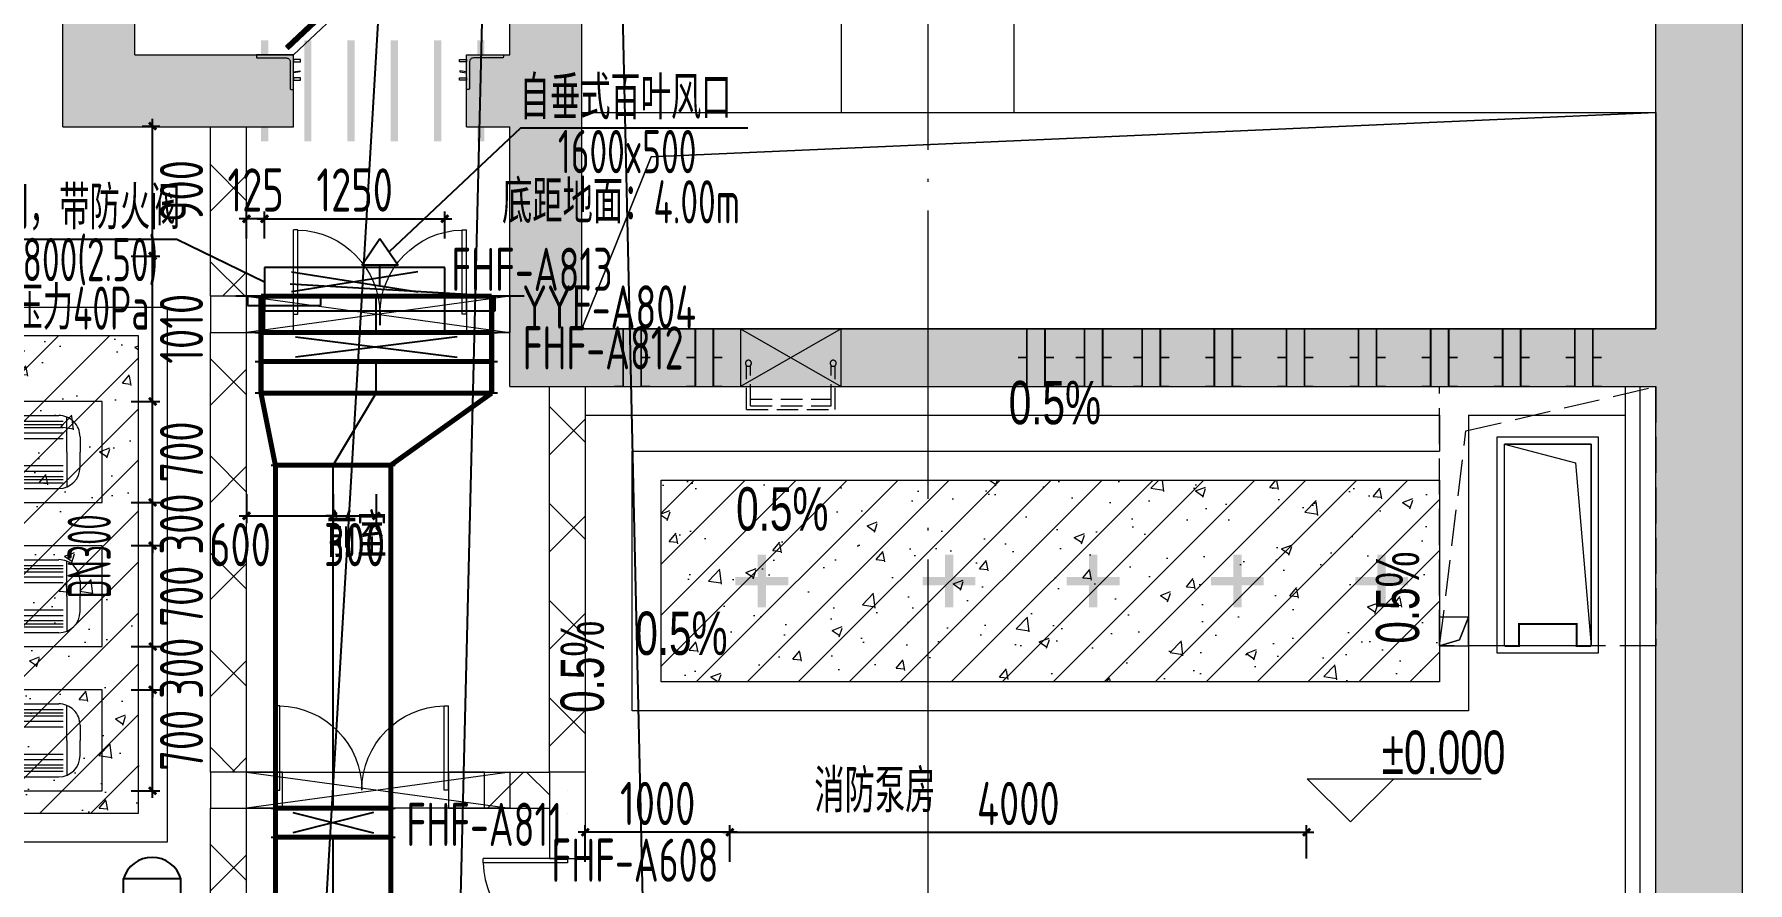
# Model space of a CAD drawing. Extents: x 4 to 13611208, y -605838 to 574722.
# Drawn here: x 13259200 to 13271084, y 211717 to 217602 of the extents above; entities that cross this region are included whole.
import ezdxf
from ezdxf.enums import TextEntityAlignment as Align

# ---------------------------------------------------------------- set-up
doc = ezdxf.new("R2010")
doc.units = 0
doc.header["$LTSCALE"] = 1000
doc.header["$MEASUREMENT"] = 0
for name, pattern in [('CENTER2', [28.575, 19.05, -3.175, 3.175, -3.175]), ('DASH', [0.35, 0.25, -0.1]), ('DOTE', [2.42, 2, -0.2, 0.02, -0.2])]:
    doc.linetypes.add(name, pattern=pattern)
doc.layers.add('0标记', color=1, linetype='Continuous', plot=False)
for name, color, linetype, lineweight in [('1-人防', 7, 'Continuous', 5), ('1-环控专业', 8, 'Continuous', 5), ('1-预埋件', 8, 'Continuous', 5), ('SXT-设备', 1, 'Continuous', 25), ('建筑底图', 8, 'Continuous', 13)]:
    doc.layers.add(name, color=color, linetype=linetype, lineweight=lineweight)
for name, color, linetype in [('DUCT-X-P标注', 7, 'Continuous'), ('DUCT-X-S中心线', 5, 'CENTER2'), ('DUCT-X-S标注', 7, 'Continuous'), ('DUCT-X-S法兰', 4, 'Continuous'), ('DUCT-X-S管', 3, 'Continuous'), ('DUCT-X-S管端线', 4, 'Continuous'), ('DUCT-X-S阀门', 7, 'Continuous'), ('DUCT-X-S风口', 7, 'Continuous'), ('SXT-标注', 7, 'Continuous')]:
    doc.layers.add(name, color=color, linetype=linetype)
doc.styles.add('67', font='gbenor.shx', dxfattribs={"width": 0.7, "bigfont": 'hztxt.shx'})
doc.styles.add('C', font='HZTXT_E', dxfattribs={"width": 0.7, "bigfont": 'HZTXT'})
doc.styles.add('du', font='gbenor.shx', dxfattribs={"width": 0.8, "bigfont": 'hztxt.shx'})
doc.dimstyles.new('67', dxfattribs={"dimscale": 100, "dimtxt": 3, "dimasz": 0.5, "dimexe": 0.5, "dimexo": 2, "dimgap": 0.5, "dimtad": 2, "dimdec": 0, "dimrnd": 5, "dimzin": 0, "dimdsep": 46, "dimtxsty": 'du', "dimblk": 'ARCHTICK', "dimcen": 0, "dimdle": 0.5, "dimclrd": 256, "dimclre": 256, "dimclrt": 256, "dimazin": 0, "dimtfac": 1, "dimtdec": 0, "dimtix": 1, "dimtmove": 2, "dimatfit": 3, "dimfxl": 100, "dimtolj": 1, "dimtzin": 0, "dimlwd": -1, "dimlwe": -1, "dimarcsym": 0})
pattern_1 = [(45, (-59395.76, -568125), (-176.7766953, 176.7766953), []), (50, (-59395.76, -568125), (717.260183, -62.752135), [75, -825]), (355, (-59395.76, -568125), (-138.751334, 752.192134), [60, -660]), (100.4514, (-59336, -568130.2), (578.50938, 689.439542), [63.74019, -701.142112]), (46.1842, (-59395.8, -567925), (1067.24105, -165.519014), [112.5, -1237.5]), (96.6356, (-59306.8, -567938.8), (934.662706, 974.11787), [95.61029, -1051.713]), (351.1842, (-59395.8, -567925), (934.661945, 974.1186), [90, -990]), (21, (-59295.76, -567975), (596.907052, -402.61889), [75, -825]), (326, (-59295.76, -567975), (243.31533, 725.150045), [60, -660]), (71.4514, (-59246, -568008.55), (840.22263, 322.530497), [63.74019, -701.142112]), (37.5, (-59395.76, -568125), (12.1598553, 332.893854), [0, -652, 0, -670, 0, -662.5]), (7.5, (-59395.76, -568125), (263.069537, 394.411712), [0, -382, 0, -637, 0, -252.5]), (327.5, (-59618.76, -568125), (533.822436, -22.554872), [0, -250, 0, -780, 0, -1035]), (317.5, (-59718.76, -568125), (583.18617, 100.104982), [0, -325, 0, -518, 0, -735])]
pattern_2 = [(45, (0, 0), (-336.759605, 336.759605), []), (135, (0, 0), (-336.759605, -336.759605), [])]

# ---------------------------------------------------------------- blocks, each defined once
blk = doc.blocks.new('埋件')
at = {"layer": '1-预埋件', "const_width": 50}
for points in [[(0, -159), (0, 159)], [(-159, 0), (159, 0)]]:
    blk.add_lwpolyline(points, dxfattribs=at)
blk = doc.blocks.new('$VALVE$00000547')
at = {"const_width": 15}
for points in [[(0, 75), (-250, 75), (-250, 150)], [(0, 75), (0, 150)], [(0, 75), (250, 75), (250, 150)], [(-250, -150), (-250, -75), (0, -75)], [(0, -150), (0, -75)], [(250, -150), (250, -75), (0, -75)]]:
    blk.add_lwpolyline(points, dxfattribs=at)
blk = doc.blocks.new('爬梯')
at = {"layer": '1-人防', "color": 0, "linetype": 'DASH', "ltscale": 0.3}
for p, q in [((7260667.1, -1182298.9), (7260667.1, -1182146.7)), ((7260681.1, -1182286.6), (7260681.1, -1182146.7)), ((7260961.1, -1182286.6), (7260961.1, -1182146.7)), ((7260975.1, -1182298.9), (7260975.1, -1182146.7)), ((7260961.1, -1182263.9), (7260681.1, -1182263.9)), ((7260975.1, -1182298.9), (7260667.1, -1182298.9)), ((7260961.1, -1182286.6), (7260681.1, -1182286.6))]:
    blk.add_line(p, q, dxfattribs=at)
at = {"layer": '1-人防', "color": 0, "linetype": 'DASH'}
for centre in [(7260674.1, -1182138.9), (7260968.1, -1182138.9)]:
    blk.add_circle(centre, 10.5, dxfattribs=at)
blk = doc.blocks.new('JG')
blk.add_hatch(color=0).paths.add_polyline_path([(-240, 0), (-240, -15, 0.414214), (-233, -22), (-48, -22, -0.414214), (-22, -48), (-22, -249, 0.414214), (-15, -256), (0, -256), (0, 0)])
at = {"color": 0}
blk.add_lwpolyline([(0, 0), (0, -256), (-15, -256, -0.414214), (-22, -249), (-22, -48, 0.414214), (-48, -22), (-233, -22, -0.414214), (-240, -15), (-240, 0)], format="xyb", close=True, dxfattribs=at)
for points in [[(-176, 0), (-176, 48), (-160, 48), (-160, 0)], [(-118, 0), (-112, 45), (-119, 45), (-125, 0)], [(-48, 0), (-48, 48), (-32, 48), (-32, 0)]]:
    blk.add_lwpolyline(points, close=True, dxfattribs=at)
blk = doc.blocks.new('$DorLib2D$00000002')
for p, q in [((-0.5, 0), (-0.5, 0.4875)), ((-0.475, 0.4875), (-0.5, 0.4875)), ((-0.475, 0), (-0.475, 0.4875)), ((0.475, 0), (0.475, 0.4875)), ((0.475, 0.4875), (0.5, 0.4875)), ((0.5, 0), (0.5, 0.4875)), ((-0.5, 0), (-0.475, 0)), ((0.5, 0), (0.475, 0))]:
    blk.add_line(p, q)
at = {"lineweight": 13}
for centre, start, end in [((-0.4875, 0), 0, 88.53072), ((0.4875, 0), 91.46928, 180)]:
    blk.add_arc(centre, 0.4875, start, end, dxfattribs=at)
blk = doc.blocks.new('_FZH')
blk.add_lwpolyline([(-0.5, -0.5), (0.5, -0.5), (0.5, 0.5), (-0.5, 0.5)], close=True)
blk = doc.blocks.new('_ArchTick')
at = {"color": 0, "linetype": 'ByBlock', "const_width": 0.4}
blk.add_lwpolyline([(-0.5, -0.5), (0.5, 0.5)], dxfattribs=at)
blk = doc.blocks.new('*D205')
at = {"layer": 'DUCT-X-P标注', "transparency": 16777216}
for p, q in [((13263975, 212067), (13268075, 212067)), ((13264025, 211861), (13264025, 212117)), ((13268025, 211886), (13268025, 212117))]:
    blk.add_line(p, q, dxfattribs=at)
at = {"layer": 'DUCT-X-P标注', "transparency": 16777216, "xscale": 50, "yscale": 50, "zscale": 50, "rotation": 180}
blk.add_blockref('_ArchTick', (13264025, 212067), dxfattribs=at)
at = {"layer": 'DUCT-X-P标注', "transparency": 16777216, "xscale": 50, "yscale": 50, "zscale": 50}
blk.add_blockref('_ArchTick', (13268025, 212067), dxfattribs=at)
at = {"layer": 'DUCT-X-P标注', "transparency": 16777216, "insert": (13266025, 212267), "char_height": 300, "attachment_point": 5, "style": 'du'}
blk.add_mtext('\\A1;4000', dxfattribs=at)
blk = doc.blocks.new('*D213')
at = {"layer": 'DUCT-X-P标注', "transparency": 16777216}
for p, q in [((13264075, 212067), (13262972, 212067)), ((13263022, 211861), (13263022, 212117)), ((13264025, 211861), (13264025, 212117))]:
    blk.add_line(p, q, dxfattribs=at)
at = {"layer": 'DUCT-X-P标注', "transparency": 16777216, "xscale": 50, "yscale": 50, "zscale": 50, "rotation": 180}
blk.add_blockref('_ArchTick', (13263022, 212067), dxfattribs=at)
at = {"layer": 'DUCT-X-P标注', "transparency": 16777216, "xscale": 50, "yscale": 50, "zscale": 50}
blk.add_blockref('_ArchTick', (13264025, 212067), dxfattribs=at)
at = {"layer": 'DUCT-X-P标注', "transparency": 16777216, "insert": (13263524, 212267), "char_height": 300, "attachment_point": 5, "style": 'du'}
blk.add_mtext('\\A1;1000', dxfattribs=at)
blk = doc.blocks.new('yyf')
for p, q in [((1942862, -228198), (1942862, -229567)), ((1942862, -228198), (1942925, -228198)), ((1942925, -228198), (1942925, -228707)), ((1942662, -228317), (1942862, -228317)), ((1942662, -229567), (1942662, -228317)), ((1942862, -229567), (1942862, -228317)), ((1943112, -228317), (1942862, -228317)), ((1943112, -229567), (1943112, -228317)), ((1942692, -228504), (1942832, -229379)), ((1942692, -229379), (1942832, -228504)), ((1942925, -228707), (1942862, -228707)), ((1942862, -229567), (1942662, -229567)), ((1943112, -229567), (1942862, -229567))]:
    blk.add_line(p, q)
blk = doc.blocks.new('*D872')
at = {"layer": 'DUCT-X-S标注', "transparency": 16777216}
for p, q in [((13260672, 214413), (13260672, 214212)), ((13261272, 214413), (13261272, 214212)), ((13260622, 214262), (13261322, 214262))]:
    blk.add_line(p, q, dxfattribs=at)
at = {"layer": 'DUCT-X-S标注', "transparency": 16777216, "xscale": 50, "yscale": 50, "zscale": 50, "rotation": 180}
blk.add_blockref('_ArchTick', (13260672, 214262), dxfattribs=at)
at = {"layer": 'DUCT-X-S标注', "transparency": 16777216, "xscale": 50, "yscale": 50, "zscale": 50}
blk.add_blockref('_ArchTick', (13261272, 214262), dxfattribs=at)
at = {"layer": 'DUCT-X-S标注', "transparency": 16777216, "insert": (13260627, 214062), "char_height": 300, "attachment_point": 5, "style": 'du'}
blk.add_mtext('\\A1;600', dxfattribs=at)
blk = doc.blocks.new('*D873')
at = {"layer": 'DUCT-X-S标注', "transparency": 16777216}
for p, q in [((13261272, 214413), (13261272, 214212)), ((13261572, 214413), (13261572, 214212)), ((13261272, 214262), (13261222, 214262)), ((13261272, 214262), (13261572, 214262)), ((13261572, 214262), (13261622, 214262))]:
    blk.add_line(p, q, dxfattribs=at)
at = {"layer": 'DUCT-X-S标注', "transparency": 16777216, "xscale": 50, "yscale": 50, "zscale": 50}
blk.add_blockref('_ArchTick', (13261272, 214262), dxfattribs=at)
at = {"layer": 'DUCT-X-S标注', "transparency": 16777216, "xscale": 50, "yscale": 50, "zscale": 50, "rotation": 180}
blk.add_blockref('_ArchTick', (13261572, 214262), dxfattribs=at)
at = {"layer": 'DUCT-X-S标注', "transparency": 16777216, "insert": (13261422, 214062), "char_height": 300, "attachment_point": 5, "style": 'du'}
blk.add_mtext('\\A1;300', dxfattribs=at)
blk = doc.blocks.new('*D874')
at = {"layer": 'DUCT-X-P标注', "transparency": 16777216}
for p, q in [((13260672, 216322), (13260622, 216322)), ((13260672, 216185), (13260672, 216372)), ((13260797, 216322), (13260672, 216322)), ((13260797, 216185), (13260797, 216372)), ((13260797, 216322), (13260847, 216322))]:
    blk.add_line(p, q, dxfattribs=at)
at = {"layer": 'DUCT-X-P标注', "transparency": 16777216, "xscale": 50, "yscale": 50, "zscale": 50}
blk.add_blockref('_ArchTick', (13260672, 216322), dxfattribs=at)
at = {"layer": 'DUCT-X-P标注', "transparency": 16777216, "xscale": 50, "yscale": 50, "zscale": 50, "rotation": 180}
blk.add_blockref('_ArchTick', (13260797, 216322), dxfattribs=at)
at = {"layer": 'DUCT-X-P标注', "transparency": 16777216, "insert": (13260735, 216522), "char_height": 300, "attachment_point": 5, "style": 'du'}
blk.add_mtext('\\A1;125', dxfattribs=at)
blk = doc.blocks.new('*D875')
at = {"layer": 'DUCT-X-P标注', "transparency": 16777216}
for p, q in [((13260747, 216322), (13262097, 216322)), ((13260797, 216185), (13260797, 216372)), ((13262047, 216185), (13262047, 216372))]:
    blk.add_line(p, q, dxfattribs=at)
at = {"layer": 'DUCT-X-P标注', "transparency": 16777216, "xscale": 50, "yscale": 50, "zscale": 50, "rotation": 180}
blk.add_blockref('_ArchTick', (13260797, 216322), dxfattribs=at)
at = {"layer": 'DUCT-X-P标注', "transparency": 16777216, "xscale": 50, "yscale": 50, "zscale": 50}
blk.add_blockref('_ArchTick', (13262047, 216322), dxfattribs=at)
at = {"layer": 'DUCT-X-P标注', "transparency": 16777216, "insert": (13261422, 216522), "char_height": 300, "attachment_point": 5, "style": 'du'}
blk.add_mtext('\\A1;1250', dxfattribs=at)
blk = doc.blocks.new('水泵(平面)')
at = {"layer": '1-环控专业', "color": 1}
for p, q in [((-119, 1907), (0, 1907)), ((-119, 1875), (-119, 1907)), ((0, 1875), (-119, 1875)), ((-67, 1798), (-88, 1870)), ((119, 1907), (0, 1907)), ((0, 1875), (119, 1875)), ((67, 1798), (88, 1870)), ((119, 1875), (119, 1907)), ((-175, 1532), (-222, 1559)), ((175, 1532), (222, 1559)), ((0, 1506), (-104, 1506)), ((-28, 1506), (-28, 1341)), ((0, 1506), (104, 1506)), ((28, 1506), (28, 1341)), ((-85, 1325), (-85, 1278)), ((0, 1302), (-85, 1302)), ((0, 1341), (-69, 1341)), ((-69, 1262), (0, 1262)), ((-28, 1262), (-28, 1162)), ((0, 1341), (69, 1341)), ((0, 1302), (85, 1302)), ((69, 1262), (0, 1262)), ((28, 1262), (28, 1162)), ((85, 1325), (85, 1278)), ((0, 1131), (-151, 1131)), ((-88, 1162), (-88, 1131)), ((0, 1162), (-88, 1162)), ((0, 1162), (88, 1162)), ((0, 1131), (151, 1131)), ((88, 1162), (88, 1131)), ((-361, 920), (-361, 433)), ((0, 1000), (-346, 1000)), ((-305, 959), (-305, 389)), ((-273, 959), (-273, 389)), ((-242, 959), (-242, 389)), ((-191, 959), (-191, 389)), ((-135, 959), (-135, 389)), ((0, 1000), (346, 1000)), ((135, 959), (135, 389)), ((191, 959), (191, 389)), ((242, 959), (242, 389)), ((273, 959), (273, 389)), ((305, 959), (305, 389)), ((361, 920), (361, 433)), ((0, 352), (-345, 352)), ((0, 352), (345, 352)), ((-151, 222), (0, 222)), ((151, 222), (0, 222))]:
    blk.add_line(p, q, dxfattribs=at)
blk.add_lwpolyline([(500, 2), (500, 2002), (-500, 2002), (-500, 2)], close=True, dxfattribs=at)
for points in [[(0, 1799, 0.035221), (-174, 1786, 0.049032), (-301, 1776, 0.091036), (-406, 1717, 0.222036), (-427, 1671, 0.222036), (-406, 1624, 0.091036), (-301, 1565, 0.049153), (-174, 1560, 0.035221), (0, 1548, 0.035221)], [(0, 1799, -0.035221), (174, 1786, -0.049032), (301, 1776, -0.091036), (406, 1717, -0.222036), (427, 1671, -0.222036), (406, 1624, -0.091036), (301, 1565, -0.049153), (174, 1560, -0.035221), (0, 1548, -0.035221)]]:
    blk.add_lwpolyline(points, format="xyb", dxfattribs=at)
for centre, radius, start, end in [((-1, 1677), 105, 89.408, 270.592), ((-1, 1677), 79.6, 89.2198, 270.7802), ((1, 1677), 105, 269.408, 90.592), ((1, 1677), 79.6, 269.2198, 90.7802), ((-104, 1611), 105, 228.2291, 270), ((104, 1611), 105, 270, 311.7709), ((-69, 1325), 15.8, 90, 180), ((-69, 1278), 15.8, 180, 270), ((69, 1325), 15.8, 0, 90), ((69, 1278), 15.8, 270, 0), ((-151, 920), 211, 90, 180), ((151, 920), 211, 0, 90), ((-151, 433), 211, 180, 270), ((151, 433), 211, 270, 0)]:
    blk.add_arc(centre, radius, start, end, dxfattribs=at)
blk = doc.blocks.new('集水器')
for points in [[(90, 200), (0, 200), (0, -200), (515, -200)], [(0, -200), (2450, -200), (2450, 200), (0, 200)]]:
    blk.add_lwpolyline(points)
for centre in [(212, 0), (612, 0), (1012, 0), (1438, 0), (1838, 0), (2238, 0)]:
    blk.add_circle(centre, 75)
for centre, start, end in [((58, 0), 106.2602, 253.7398), ((2392, 0), 286.2602, 73.7398)]:
    blk.add_arc(centre, 208, start, end)
blk = doc.blocks.new('*D1853')
at = {"layer": 'SXT-标注', "transparency": 16777216}
for p, q in [((13260021, 212305), (13260021, 213105)), ((13259871, 213055), (13260071, 213055)), ((13259871, 212355), (13260071, 212355))]:
    blk.add_line(p, q, dxfattribs=at)
at = {"layer": 'SXT-标注', "transparency": 16777216, "xscale": 50, "yscale": 50, "zscale": 50}
for p, rotation in [((13260021, 213055), 90), ((13260021, 212355), 270)]:
    blk.add_blockref('_ArchTick', p, dxfattribs=dict(at, rotation=rotation))
at = {"layer": 'SXT-标注', "transparency": 16777216, "insert": (13260221, 212705), "char_height": 300, "attachment_point": 5, "rotation": 90, "style": 'du'}
blk.add_mtext('\\A1;700', dxfattribs=at)
blk = doc.blocks.new('*D1854')
at = {"layer": 'SXT-标注', "transparency": 16777216}
for p, q in [((13259871, 213355), (13260071, 213355)), ((13260021, 213355), (13260021, 213405)), ((13260021, 213055), (13260021, 213355)), ((13259871, 213055), (13260071, 213055)), ((13260021, 213055), (13260021, 213005))]:
    blk.add_line(p, q, dxfattribs=at)
at = {"layer": 'SXT-标注', "transparency": 16777216, "xscale": 50, "yscale": 50, "zscale": 50}
for p, rotation in [((13260021, 213355), 270), ((13260021, 213055), 90)]:
    blk.add_blockref('_ArchTick', p, dxfattribs=dict(at, rotation=rotation))
at = {"layer": 'SXT-标注', "transparency": 16777216, "insert": (13260221, 213205), "char_height": 300, "attachment_point": 5, "rotation": 90, "style": 'du'}
blk.add_mtext('\\A1;300', dxfattribs=at)
blk = doc.blocks.new('*D1855')
at = {"layer": 'SXT-标注', "transparency": 16777216}
for p, q in [((13259871, 214055), (13260071, 214055)), ((13260021, 213305), (13260021, 214105)), ((13259871, 213355), (13260071, 213355))]:
    blk.add_line(p, q, dxfattribs=at)
at = {"layer": 'SXT-标注', "transparency": 16777216, "xscale": 50, "yscale": 50, "zscale": 50}
for p, rotation in [((13260021, 214055), 90), ((13260021, 213355), 270)]:
    blk.add_blockref('_ArchTick', p, dxfattribs=dict(at, rotation=rotation))
at = {"layer": 'SXT-标注', "transparency": 16777216, "insert": (13260221, 213705), "char_height": 300, "attachment_point": 5, "rotation": 90, "style": 'du'}
blk.add_mtext('\\A1;700', dxfattribs=at)
blk = doc.blocks.new('*D1856')
at = {"layer": 'SXT-标注', "transparency": 16777216}
for p, q in [((13260021, 214355), (13260021, 214405)), ((13259871, 214355), (13260071, 214355)), ((13260021, 214055), (13260021, 214355)), ((13259871, 214055), (13260071, 214055)), ((13260021, 214055), (13260021, 214005))]:
    blk.add_line(p, q, dxfattribs=at)
at = {"layer": 'SXT-标注', "transparency": 16777216, "xscale": 50, "yscale": 50, "zscale": 50}
for p, rotation in [((13260021, 214355), 270), ((13260021, 214055), 90)]:
    blk.add_blockref('_ArchTick', p, dxfattribs=dict(at, rotation=rotation))
at = {"layer": 'SXT-标注', "transparency": 16777216, "insert": (13260221, 214205), "char_height": 300, "attachment_point": 5, "rotation": 90, "style": 'du'}
blk.add_mtext('\\A1;300', dxfattribs=at)
blk = doc.blocks.new('*D1857')
at = {"layer": 'SXT-标注', "transparency": 16777216}
for p, q in [((13259871, 215055), (13260071, 215055)), ((13260021, 214305), (13260021, 215105)), ((13259871, 214355), (13260071, 214355))]:
    blk.add_line(p, q, dxfattribs=at)
at = {"layer": 'SXT-标注', "transparency": 16777216, "xscale": 50, "yscale": 50, "zscale": 50}
for p, rotation in [((13260021, 215055), 90), ((13260021, 214355), 270)]:
    blk.add_blockref('_ArchTick', p, dxfattribs=dict(at, rotation=rotation))
at = {"layer": 'SXT-标注', "transparency": 16777216, "insert": (13260221, 214705), "char_height": 300, "attachment_point": 5, "rotation": 90, "style": 'du'}
blk.add_mtext('\\A1;700', dxfattribs=at)
blk = doc.blocks.new('*D1858')
at = {"layer": 'SXT-标注', "transparency": 16777216}
for p, q in [((13259871, 216064), (13260071, 216064)), ((13260021, 215005), (13260021, 216114)), ((13259871, 215055), (13260071, 215055))]:
    blk.add_line(p, q, dxfattribs=at)
at = {"layer": 'SXT-标注', "transparency": 16777216, "xscale": 50, "yscale": 50, "zscale": 50}
for p, rotation in [((13260021, 216064), 90), ((13260021, 215055), 270)]:
    blk.add_blockref('_ArchTick', p, dxfattribs=dict(at, rotation=rotation))
at = {"layer": 'SXT-标注', "transparency": 16777216, "insert": (13260221, 215559), "char_height": 300, "attachment_point": 5, "rotation": 90, "style": 'du'}
blk.add_mtext('\\A1;1010', dxfattribs=at)
blk = doc.blocks.new('*D1859')
at = {"layer": 'SXT-标注', "transparency": 16777216}
for p, q in [((13260021, 216014), (13260021, 217015)), ((13259949, 216965), (13260071, 216965)), ((13259871, 216064), (13260071, 216064))]:
    blk.add_line(p, q, dxfattribs=at)
at = {"layer": 'SXT-标注', "transparency": 16777216, "xscale": 50, "yscale": 50, "zscale": 50}
for p, rotation in [((13260021, 216965), 90), ((13260021, 216064), 270)]:
    blk.add_blockref('_ArchTick', p, dxfattribs=dict(at, rotation=rotation))
at = {"layer": 'SXT-标注', "transparency": 16777216, "insert": (13260221, 216514), "char_height": 300, "attachment_point": 5, "rotation": 90, "style": 'du'}
blk.add_mtext('\\A1;900', dxfattribs=at)
blk = doc.blocks.new('$风口$00000101')
for p, q in [((100, 250), (100, -250)), ((0, -200), (0, 200)), ((0, 200), (100, 200)), ((100, 200), (183.5, -155.8)), ((500, 0), (315, 31.5)), ((315, 31.5), (315, -31.5)), ((0, 0), (-100, 0)), ((170, 0), (315, 0)), ((315, -31.5), (500, 0)), ((100, -200), (0, -200))]:
    blk.add_line(p, q)

msp = doc.modelspace()

# ---------------------------------------------------------------- hatches: boundary and pattern name
at = {"layer": '建筑底图'}
h = msp.add_hatch(dxfattribs=at)
h.set_pattern_fill('钢筋混凝土,_O', color=8, scale=100)
h.set_pattern_definition(pattern_1)
h.paths.add_polyline_path([(13237197.4, 223959.5), (13237197.4, 205909.5), (13237797.4, 205909.5), (13237797.4, 211909.5), (13238547.4, 211909.5), (13238547.4, 212409.5), (13237797.4, 212409.5), (13237797.4, 215409.5), (13238547.4, 215409.5), (13238547.4, 215909.5), (13237797.4, 215909.5), (13237797.4, 223359.5), (13243297.4, 223359.5), (13243297.4, 215909.5), (13242547.4, 215909.5), (13242547.4, 215409.5), (13243297.4, 215409.5), (13243297.4, 212409.5), (13242547.4, 212409.5), (13242547.4, 211909.5), (13243297.4, 211909.5), (13243297.4, 205909.5), (13243797.4, 205909.5), (13243797.4, 210028.5), (13243797.4, 215409.5), (13244497.4, 215409.5), (13244497.4, 215909.5), (13243797.4, 215909.5), (13243797.4, 223359.5), (13259397.4, 223359.5), (13259397.4, 220759.5), (13248747.4, 220759.5), (13248747.4, 215909.5), (13247497.4, 215909.5), (13247497.4, 215409.5), (13248747.4, 215409.5), (13248747.4, 212709.5), (13248747.4, 210019.5), (13249247.4, 210019.5), (13249247.4, 210028.5), (13249247.4, 212709.5), (13249247.4, 220259.5), (13259397.4, 220259.5), (13259397.4, 216959.5), (13260997.4, 216959.5), (13260997.4, 217459.5), (13259897.4, 217459.5), (13259897.4, 223359.5), (13262497.4, 223359.5), (13262497.4, 217459.5), (13262197.4, 217459.5), (13262197.4, 216959.5), (13262497.4, 216959.5), (13262497.4, 215159.5), (13270447.4, 215159.5), (13270447.4, 205909.5), (13271047.4, 205909.5), (13271047.4, 210028.5), (13271047.4, 223959.5)])
h.paths.add_polyline_path([(13262997.4, 223359.5), (13270447.4, 223359.5), (13270447.4, 215559.5), (13262997.4, 215559.5)], flags=16)
h = msp.add_hatch(dxfattribs=at)
h.set_pattern_fill('钢筋混凝土', color=8, scale=100, style=0)
h.set_pattern_definition([(45, (1401173.03, -62396.77), (-176.7766953, 176.7766953), []), (50, (1401173.03, -62396.8), (717.260183, -62.752135), [75, -825]), (355, (1401173, -62396.8), (-138.751334, 752.192134), [60, -660]), (100.4514, (1401232.8, -62402), (578.50938, 689.439542), [63.74019, -701.14211]), (46.1842, (1401173, -62196.8), (1067.24105, -165.519014), [112.5, -1237.5]), (96.6356, (1401262, -62210.6), (934.66271, 974.11787), [95.61029, -1051.713]), (351.1842, (1401173, -62196.8), (934.66195, 974.1186), [90, -990]), (21, (1401273.03, -62246.8), (596.907052, -402.61889), [75, -825]), (326, (1401273, -62246.8), (243.31533, 725.150045), [60, -660]), (71.4514, (1401322.8, -62280.3), (840.22263, 322.530497), [63.74019, -701.14211]), (37.5, (1401173.03, -62396.77), (12.1598553, 332.893854), [0, -652, 0, -670, 0, -662.5]), (7.5, (1401173.03, -62396.77), (263.069537, 394.411712), [0, -382, 0, -637, 0, -252.5]), (327.5, (1400950.03, -62396.77), (533.822436, -22.554872), [0, -250, 0, -780, 0, -1035]), (317.5, (1400850.03, -62396.77), (583.18617, 100.104982), [0, -325, 0, -518, 0, -735])])
h.paths.add_polyline_path([(13254347.4, 219509.5), (13249947.4, 219509.5), (13249947.4, 215709.5), (13254347.4, 215709.5)])
h.paths.add_polyline_path([(13258697.4, 219959.5), (13255587.4, 219959.5), (13255587.4, 218094.9), (13258697.4, 218094.9)])
h.paths.add_polyline_path([(13256922.4, 216259.5), (13255872.4, 216259.5), (13255872.4, 214109.5), (13256922.4, 214109.5)])
h.paths.add_polyline_path([(13257197.4, 213409.5), (13255597.4, 213409.5), (13255597.4, 212109.5), (13257197.4, 212109.5)])
h.paths.add_polyline_path([(13259922.4, 215509.5), (13257966.4, 215509.5), (13257966.4, 212199.5), (13259922.4, 212199.5)])
h = msp.add_hatch(dxfattribs=at)
h.set_pattern_fill('ANSI37', color=8, scale=300, style=0)
h.set_pattern_definition(pattern_2)
h.paths.add_polyline_path([(13260422.4, 215784.5), (13260672.4, 215784.5), (13260672.4, 216959.5), (13260422.4, 216959.5)])
h = msp.add_hatch(dxfattribs=at)
h.set_pattern_fill('ANSI37', color=8, scale=300, style=0)
h.set_pattern_definition(pattern_2)
h.paths.add_polyline_path([(13260672.4, 215534.5), (13260422.4, 215534.5), (13260422.4, 212484.5), (13260672.4, 212484.5)])
h = msp.add_hatch(dxfattribs=at)
h.set_pattern_fill('ANSI37', color=8, scale=300, style=0)
h.set_pattern_definition(pattern_2)
h.paths.add_polyline_path([(13262772.4, 212484.5), (13263022.4, 212484.5), (13263022.4, 215159.5), (13262772.4, 215159.5)])
h = msp.add_hatch(dxfattribs=at)
h.set_pattern_fill('钢筋混凝土', color=8, scale=100, style=0)
h.set_pattern_definition(pattern_1)
h.paths.add_polyline_path([(13263547.4, 213109.5), (13263547.4, 214509.5), (13268947.4, 214509.5), (13268947.4, 213109.5)])
h = msp.add_hatch(dxfattribs=at)
h.set_pattern_fill('ANSI37', color=8, scale=300, style=0)
h.set_pattern_definition(pattern_2)
h.paths.add_polyline_path([(13262772.4, 212234.5), (13262772.4, 212484.5), (13262322.4, 212484.5), (13262322.4, 212234.5)])
h = msp.add_hatch(dxfattribs=at)
h.set_pattern_fill('ANSI37', color=8, scale=300, style=0)
h.set_pattern_definition(pattern_2)
h.paths.add_polyline_path([(13260672.4, 212234.5), (13260422.4, 212234.5), (13260422.4, 208729.5), (13260672.4, 208729.5)])

# ---------------------------------------------------------------- linework, layer by layer
at = {"layer": '0标记'}
for points in [[(13260275.3, 195415.6), (13262812.1, 238538.4)], [(13263991.4, 186314.9), (13262812.1, 238538.4), (13261754.1, 195134.6)]]:
    msp.add_lwpolyline(points, dxfattribs=at)
at = {"layer": 'DUCT-X-P标注', "elevation": -3415}
msp.add_lwpolyline([(13264149, 216951.2), (13262571.9, 216951.2), (13261660.4, 216092)], dxfattribs=at)
at = {"layer": 'DUCT-X-P标注'}
msp.add_lwpolyline([(13258534.3, 216180.5), (13260187.7, 216180.5), (13260797.4, 215884.5)], dxfattribs=at)
at = {"layer": 'DUCT-X-S中心线'}
for p, q in [((13261572.4, 215533), (13261572.4, 215784.5)), ((13261572.4, 215113.1), (13261572.4, 215332.6)), ((13261272.4, 214612.9), (13261572.4, 215112.9)), ((13261272.4, 212234.5), (13261272.4, 214612.7)), ((13261272.4, 209989.7), (13261272.4, 212034.1))]:
    msp.add_line(p, q, dxfattribs=at)
at = {"layer": 'DUCT-X-S法兰'}
for p, q in [((13260732.4, 215532.9), (13262412.4, 215532.9)), ((13260732.4, 215332.7), (13262412.4, 215332.7)), ((13262412.4, 215113), (13260732.4, 215113)), ((13260842.4, 214612.8), (13261702.4, 214612.8)), ((13260842.4, 212234.4), (13261702.4, 212234.4)), ((13260842.4, 212034.2), (13261702.4, 212034.2))]:
    msp.add_line(p, q, dxfattribs=at)
at = {"layer": 'DUCT-X-S法兰', "color": 18, "true_color": 0x000000}
for p in [(13261572.4, 215533, 3000), (13261572.4, 215532.8, 3000), (13261572.4, 215332.8, 3000), (13261572.4, 215332.6, 3000), (13261572.4, 215113.1, 3000), (13261572.4, 215112.9, 3000), (13261272.4, 214612.9, 4250), (13261272.4, 214612.7, 4250), (13261272.4, 212234.5, 4250), (13261272.4, 212234.3, 4250), (13261272.4, 212034.3, 4250), (13261272.4, 212034.1, 4250)]:
    msp.add_point(p, dxfattribs=at)
at = {"layer": 'DUCT-X-S管', "const_width": 35}
for points in [[(13262372.4, 215784.5), (13260772.4, 215784.5)], [(13260772.4, 215784.5), (13260772.4, 215533)], [(13262372.4, 215533), (13262372.4, 215784.5)], [(13260772.4, 215533), (13262372.4, 215533)], [(13260772.4, 215332.8), (13260772.4, 215532.8)], [(13262372.4, 215532.8), (13262372.4, 215332.8)], [(13262372.4, 215332.6), (13260772.4, 215332.6)], [(13260772.4, 215332.6), (13260772.4, 215113.1)], [(13262372.4, 215113.1), (13262372.4, 215332.6)], [(13260772.4, 215113.1), (13262372.4, 215113.1)], [(13260872.4, 214612.9), (13260772.4, 215112.9)], [(13261672.4, 214612.9), (13262372.4, 215112.9)], [(13261672.4, 214612.7), (13260872.4, 214612.7)], [(13260872.4, 214612.7), (13260872.4, 212234.5)], [(13261672.4, 212234.5), (13261672.4, 214612.7)], [(13260872.4, 212234.5), (13261672.4, 212234.5)], [(13260872.4, 212034.3), (13260872.4, 212234.3)], [(13261672.4, 212234.3), (13261672.4, 212034.3)], [(13261672.4, 212034.1), (13260872.4, 212034.1)], [(13260872.4, 212034.1), (13260872.4, 209989.7)], [(13261672.4, 209989.7), (13261672.4, 212034.1)]]:
    msp.add_lwpolyline(points, dxfattribs=at)
at = {"layer": 'DUCT-X-S管', "color": 18, "true_color": 0x000000}
for p in [(13261572.4, 215112.9, 3000), (13261272.4, 214612.9, 4250)]:
    msp.add_point(p, dxfattribs=at)
at = {"layer": 'DUCT-X-S管端线'}
for p, q in [((13260772.4, 215532.8), (13262372.4, 215532.8)), ((13260772.4, 215332.8), (13262372.4, 215332.8)), ((13262372.4, 215112.9), (13260772.4, 215112.9)), ((13260872.4, 214612.9), (13261672.4, 214612.9)), ((13260872.4, 212234.3), (13261672.4, 212234.3)), ((13260872.4, 212034.3), (13261672.4, 212034.3))]:
    msp.add_line(p, q, dxfattribs=at)
at = {"layer": 'DUCT-X-S阀门'}
for p, q in [((13261012.4, 215502.8), (13262132.4, 215362.8)), ((13262132.2, 215502.9), (13261012.5, 215362.7)), ((13261552.3, 212204.4), (13260992.4, 212064.2)), ((13260992.4, 212204.3), (13261552.4, 212064.3))]:
    msp.add_line(p, q, dxfattribs=at)
at = {"layer": '建筑底图', "color": 8, "linetype": 'DOTE'}
for p, q in [((13265397.4, 226059.5), (13265397.4, 202646.5)), ((13265397.4, 212259.5), (13265397.4, 180083))]:
    msp.add_line(p, q, dxfattribs=at)
at = {"layer": '建筑底图', "color": 8}
for p, q in [((13271047.4, 205909.5), (13271047.4, 223959.5)), ((13259897.4, 217459.5), (13259897.4, 223359.5)), ((13262497.4, 217459.5), (13262497.4, 223359.5)), ((13262997.4, 215559.5), (13262997.4, 223359.5)), ((13270447.4, 215559.5), (13270447.4, 223359.5)), ((13259397.4, 216959.5), (13259397.4, 220259.5)), ((13261845.9, 218258), (13260997.4, 217459.5)), ((13259897.4, 217459.5), (13260997.4, 217459.5)), ((13260997.4, 216959.5), (13260997.4, 217459.5)), ((13262197.4, 217459.5), (13262497.4, 217459.5)), ((13262197.4, 216959.5), (13262197.4, 217459.5)), ((13259397.4, 216959.5), (13260997.4, 216959.5)), ((13260422.4, 215784.5), (13260422.4, 216959.5)), ((13260422.4, 216959.5), (13260672.4, 216959.5)), ((13260672.4, 215784.5), (13260672.4, 216959.5)), ((13262197.4, 216959.5), (13262497.4, 216959.5)), ((13262497.4, 215159.5), (13262497.4, 216959.5)), ((13257397.4, 215709.5), (13260122.4, 215709.5)), ((13260122.4, 215709.5), (13260122.4, 211999.5)), ((13262322.4, 215659.5), (13262322.4, 215659.5)), ((13262409.9, 215659.5), (13262409.9, 215659.5)), ((13262497.4, 215659.5), (13262497.4, 215659.5)), ((13259922.4, 215509.5), (13257966.4, 215509.5)), ((13259922.4, 212199.5), (13259922.4, 215509.5)), ((13260422.4, 212484.5), (13260422.4, 215534.5)), ((13260672.4, 212484.5), (13260672.4, 215534.5)), ((13262997.4, 215559.5), (13270447.4, 215559.5)), ((13264097.4, 215559.5), (13264797.4, 215159.5)), ((13264797.4, 215559.5), (13264097.4, 215159.5)), ((13262497.4, 215159.5), (13270447.4, 215159.5)), ((13262772.4, 212484.5), (13262772.4, 215159.5)), ((13262772.4, 215159.5), (13263022.4, 215159.5)), ((13263022.4, 212484.5), (13263022.4, 215159.5)), ((13270447.4, 205209.5), (13270447.4, 215159.5)), ((13268947.4, 214959.5), (13268947.4, 214709.5)), ((13269147.4, 214959.5), (13270237.4, 214959.5)), ((13269147.4, 214959.5), (13269147.4, 212909.5)), ((13263347.4, 212909.5), (13263347.4, 214709.5)), ((13262322.4, 212484.5), (13262772.4, 212484.5)), ((13262897.4, 212359.5), (13262897.4, 212359.5)), ((13257966.4, 212199.5), (13259922.4, 212199.5)), ((13260422.4, 208729.5), (13260422.4, 212234.5)), ((13260672.4, 208729.5), (13260672.4, 212234.5)), ((13262322.4, 212234.5), (13262772.4, 212234.5)), ((13262897.4, 212196.8), (13262897.4, 212196.8)), ((13262897.4, 212034), (13262897.4, 212034)), ((13260122.4, 211999.5), (13258497.4, 211999.5))]:
    msp.add_line(p, q, dxfattribs=at)
at = {"layer": '建筑底图', "color": 8, "linetype": 'ByBlock'}
for p, q in [((13263022.4, 214959.5), (13268947.4, 214959.5)), ((13263347.4, 214709.5), (13268947.4, 214709.5)), ((13269147.4, 212909.5), (13263347.4, 212909.5))]:
    msp.add_line(p, q, dxfattribs=at)
at = {"layer": '建筑底图'}
for p, q in [((13268329, 212138.9), (13268029, 212438.9)), ((13268029, 212438.9), (13269235, 212438.9)), ((13268329, 212138.9), (13268629, 212438.9))]:
    msp.add_line(p, q, dxfattribs=at)
at = {"layer": '建筑底图', "color": 8}
for points in [[(13421797.4, 205259.5), (13333997.4, 205259.5), (13333997.4, 208709.5), (13334747.4, 208709.5), (13334747.4, 214309.5), (13333997.4, 214309.5), (13333997.4, 224709.5), (13294898.3, 224709.5), (13294898.3, 217009.5), (13299947.4, 217009.5), (13299947.4, 207109.5), (13319627.4, 207109.5), (13319627.4, 205259.5), (13311597.4, 205259.5), (13311597.4, 205909.5), (13271047.4, 205909.5), (13271047.4, 223959.5), (13237197.4, 223959.5), (13237197.4, 205909.5), (13207597.4, 205909.5), (13207597.4, 207459.5), (13192397.4, 207459.5), (13192397.4, 223759.5), (13165097.4, 223759.5)], [(13262997.4, 215559.5), (13263477.8, 216752.5), (13270447.4, 217059.5)], [(13260672.4, 215784.5), (13262497.4, 215534.5)], [(13262497.4, 215784.5), (13260672.4, 215534.5)], [(13274572.4, 205209.5), (13274572.4, 204709.5), (13273972.4, 204709.5), (13273972.4, 204999.5), (13270237.4, 204999.5), (13270237.4, 215159.5)], [(13274472.4, 205209.5), (13274472.4, 204809.5), (13274072.4, 204809.5), (13274072.4, 205099.5), (13270337.4, 205099.5), (13270337.4, 215159.5)], [(13269397.4, 214759.5), (13269890.2, 214630), (13269997.4, 213359.5)], [(13268947.4, 213359.5), (13269084.7, 213401.5), (13269147.4, 213559.5)], [(13260672.4, 212484.5), (13262497.4, 212234.5)], [(13262497.4, 212484.5), (13260672.4, 212234.5)]]:
    msp.add_lwpolyline(points, dxfattribs=at)
at = {"layer": '建筑底图', "color": 8, "const_width": 39.5}
msp.add_lwpolyline([(13261799.4, 218304.6), (13260950.8, 217506)], dxfattribs=at)
at = {"layer": '建筑底图', "color": 8, "linetype": 'DASH', "lineweight": 15, "ltscale": 0.5, "const_width": 50}
for points in [[(13260797.4, 217559.4), (13260797.4, 216859.4)], [(13261097.4, 217559.4), (13261097.4, 216859.4)], [(13261397.4, 217559.4), (13261397.4, 216859.4)], [(13261697.4, 217559.4), (13261697.4, 216859.4)], [(13261997.4, 217559.4), (13261997.4, 216859.4)], [(13262297.4, 217559.4), (13262297.4, 216859.4)]]:
    msp.add_lwpolyline(points, dxfattribs=at)
at = {"layer": '建筑底图', "color": 8}
for points in [[(13262997.4, 215559.5), (13262997.4, 217059.5), (13270447.4, 217059.5), (13263477.8, 216752.5)], [(13262997.4, 217059.5), (13270447.4, 217059.5), (13270447.4, 215559.5), (13262997.4, 215559.5)], [(13262497.4, 215534.5), (13260672.4, 215534.5), (13260672.4, 215784.5), (13262497.4, 215784.5)], [(13264097.4, 215159.5), (13264797.4, 215159.5), (13264797.4, 215559.5), (13264097.4, 215559.5)], [(13270047.4, 213309.5), (13269347.4, 213309.5), (13269347.4, 214809.5), (13270047.4, 214809.5)], [(13269997.4, 213359.5), (13269997.4, 214759.5), (13269397.4, 214759.5), (13269890.2, 214630)], [(13269997.4, 213359.5), (13269397.4, 213359.5), (13269397.4, 214759.5), (13269997.4, 214759.5)], [(13269147.4, 213559.5), (13269084.7, 213401.5), (13268947.4, 213359.5), (13269147.4, 213359.5)], [(13269147.4, 213359.5), (13269147.4, 213559.5), (13268947.4, 213559.5), (13268947.4, 213359.5)], [(13262497.4, 212234.5), (13260672.4, 212234.5), (13260672.4, 212484.5), (13262497.4, 212484.5)]]:
    msp.add_lwpolyline(points, close=True, dxfattribs=at)
at = {"layer": '建筑底图', "color": 8, "linetype": 'DASH'}
for points in [[(13270447.4, 215159.5), (13270447.4, 213359.5), (13268947.4, 213359.5), (13268947.4, 215159.5), (13270447.4, 215159.5)], [(13268947.4, 213359.5), (13269129.9, 214850.5), (13270447.4, 215159.5)]]:
    msp.add_lwpolyline(points, dxfattribs=at)
at = {"layer": '建筑底图', "color": 8, "linetype": 'ByBlock'}
msp.add_lwpolyline([(13263547.4, 213109.5), (13263547.4, 214509.5), (13268947.4, 214509.5), (13268947.4, 213109.5)], close=True, dxfattribs=at)
at = {"layer": '建筑底图', "color": 8}
msp.add_lwpolyline([(13269397.4, 213359.5, 15, 15, 0), (13269497.4, 213359.5, 15, 15, 0), (13269497.4, 213511.7, 15, 15, 0), (13269897.4, 213511.7, 15, 15, 0), (13269897.4, 213359.5, 15, 15, 0), (13269997.4, 213359.5, 0, 0, 0)], format="xyseb", dxfattribs=at)

# ---------------------------------------------------------------- block references
at = {"layer": 'DUCT-X-S风口', "yscale": -4, "rotation": 90.00000000000001}
msp.add_blockref('$风口$00000101', (13261597.4, 215684.5, 3500), dxfattribs=at)
at = {"layer": 'DUCT-X-S风口', "xscale": -1, "rotation": 90}
msp.add_blockref('yyf', (13032480.6, 2158646.5, 3000), dxfattribs=at)
at = {"layer": 'SXT-设备', "color": 8, "xscale": 0.7000000001862645, "yscale": 0.7000000001862645, "rotation": 89.99999999999999}
for p in [(13259672.8, 214704.5), (13259672.8, 213704.5), (13259672.8, 212704.5)]:
    msp.add_blockref('水泵(平面)', p, dxfattribs=at)
at = {"layer": 'SXT-设备', "rotation": 90}
msp.add_blockref('集水器', (13260017.5, 209293.1), dxfattribs=at)
at = {"layer": '建筑底图', "color": 8}
for name, p, xscale, yscale, zscale, rotation in [('_FZH', (13265397.4, 217409.5), 700, 1200, 1200, 270), ('$DorLib2D$00000002', (13261597.4, 215659.5), -1200, 1200, -1200, 7.51561309324044e-12), ('_FZH', (13260709.9, 215659.5), 574.9999995715916, 250, 250, 359.9999994387714), ('_FZH', (13262347.4, 215659.5), 300.0000024419278, 250, 250, 1.354031631080646e-08), ('$VALVE$00000547', (13263347.3, 215359.5), 0.8, 0.8333, 0.6667, 270), ('$VALVE$00000547', (13263847.3, 215359.5), 0.8, 0.8333, 0.6667, 270), ('$VALVE$00000547', (13266147.4, 215359.5), 0.8, 0.8333, 0.6667, 270), ('$VALVE$00000547', (13266547.4, 215359.5), 0.8, 0.8333, 0.6667, 270), ('$VALVE$00000547', (13266947.4, 215359.5), 0.8, 0.8333, 0.6667, 270), ('$VALVE$00000547', (13267447.4, 215359.5), 0.8, 0.8333, 0.6667, 270), ('$VALVE$00000547', (13267947.4, 215359.5), 0.8, 0.8333, 0.6667, 270), ('$VALVE$00000547', (13268447.4, 215359.5), 0.8, 0.8333, 0.6667, 270), ('$VALVE$00000547', (13268947.4, 215359.5), 0.8, 0.8333, 0.6667, 270), ('$DorLib2D$00000002', (13261472.4, 212359.5), -1200, 1200, -1200, 1.111684435739215e-11), ('$DorLib2D$00000002', (13262897.4, 211284.5), 1200, 1200, 1200, 89.99999999905806)]:
    msp.add_blockref(name, p, dxfattribs=dict(at, xscale=xscale, yscale=yscale, zscale=zscale, rotation=rotation))
at = {"layer": '建筑底图', "color": 8, "xscale": -1, "rotation": 269.9999999999704}
msp.add_blockref('JG', (13260997.4, 217459.5), dxfattribs=at)
at = {"layer": '建筑底图', "color": 8, "rotation": 90.00000000002959}
msp.add_blockref('JG', (13262197.4, 217459.5), dxfattribs=at)
at = {"layer": '建筑底图', "color": 8, "extrusion": (0, 0, -1), "xscale": 0.8, "yscale": 0.8333, "zscale": -0.6, "rotation": 270}
for p in [(-13269447.4, 215359.5), (-13269947.4, 215359.5)]:
    msp.add_blockref('$VALVE$00000547', p, dxfattribs=at)
at = {"layer": '建筑底图', "xscale": -2, "yscale": 2, "zscale": 2, "rotation": 359.9947443501376}
msp.add_blockref('爬梯', (27786306.4, 2578265.8, 0), dxfattribs=at)
at = {"layer": '建筑底图', "xscale": -1.151999999899417, "yscale": 1.151999999899417, "zscale": 1.151999999899417}
for p in [(13264245.9, 213809.5), (13264246.9, 213809.5), (13265544.9, 213809.5), (13265544.9, 213809.5), (13266544.9, 213809.5), (13266544.9, 213809.5), (13267544.9, 213809.5), (13267544.9, 213809.5), (13268544.9, 213809.5), (13268544.9, 213809.5)]:
    msp.add_blockref('埋件', p, dxfattribs=at)
at = {"layer": '建筑底图', "color": 8}
for p, xscale, yscale, zscale in [((13260672.4, 212359.5), 500.0000000651926, 250.0000000207801, 250.0000000207801), ((13262197.4, 212359.5), 250, 250, 250), ((13262897.4, 212184.5), 250.0000003073364, 600.0004306572955, 600.0004306572955)]:
    msp.add_blockref('_FZH', p, dxfattribs=dict(at, xscale=xscale, yscale=yscale, zscale=zscale))

# ---------------------------------------------------------------- texts
at = {"layer": 'DUCT-X-P标注'}
for s, style, width, p in [('自垂式百叶风口', 'du', 0.7, (13262566.3, 217012.6, -3415)), ('1600x500', 'du', 0.7, (13262831.7, 216638.2, -3415)), ('余压阀，带防火阀', 'du', 0.7, (13258533.1, 216249.7)), ('底距地面：4.00m', 'du', 0.7, (13262444.2, 216289.7, -3415)), ('1250x800(2.50)', 'du', 0.7, (13258532, 215889.5)), ('动作压力40Pa', 'du', 0.7, (13258628.6, 215552.2)), ('FHF-A608', '67', 0.75, (13262786.8, 211723.5, 6135))]:
    msp.add_text(s, height=300, dxfattribs=dict(at, style=style, width=width)).set_placement(p)
at = {"layer": 'DUCT-X-S标注', "style": '67', "width": 0.75}
for s, p in [('FHF-A813', (13262092.8, 215821.6, -5200)), ('YYF-A804', (13262584.2, 215560.6, -5200)), ('FHF-A812', (13262587.7, 215276.8, -2600)), ('FHF-A811', (13261781, 211971.7, 1650))]:
    msp.add_text(s, height=300, dxfattribs=at).set_placement(p)
at = {"layer": 'SXT-标注', "style": '67', "width": 0.6}
msp.add_text('DN300', height=300, rotation=90, dxfattribs=at).set_placement((13259581.3, 213980.4), align=Align.MIDDLE_CENTER)
at = {"layer": '建筑底图', "style": 'C', "width": 0.7}
for s, p in [('0.5%%%', (13265958.8, 214897.5)), ('0.5%%%', (13264068, 214160)), ('0.5%%%', (13263368.7, 213297.5)), ('%%P0.000', (13268546.7, 212471.9))]:
    msp.add_text(s, height=300, dxfattribs=at).set_placement(p)
at = {"layer": '建筑底图', "color": 8, "style": 'C', "width": 0.7}
for s, p in [('前室', (13261227.3, 213974.9, 0)), ('消防泵房', (13264610.5, 212204.1, 0))]:
    msp.add_text(s, height=300, dxfattribs=at).set_placement(p)
at = {"layer": '建筑底图', "style": 'C', "width": 0.7}
for p in [(13268805, 213375), (13263150.4, 212894.5)]:
    msp.add_text('0.5%%%', height=300, rotation=90, dxfattribs=at).set_placement(p)

# ---------------------------------------------------------------- dimensions: what is measured, and where the dimension line sits
at = {"layer": 'DUCT-X-P标注'}
for base, p1, p2, picture, middle in [((13260672.4, 216322), (13260797.4, 215984.5, 3000), (13260672.4, 215984.5), '*D874', (13260734.9, 216522)), ((13262047.4, 216322), (13260797.4, 215984.5, 3000), (13262047.4, 215984.5, 3000), '*D875', (13261422.4, 216522)), ((13263022.3662042, 212066.9571433, 625), (13264024.866204, 211661.3665374, 4100), (13263022.3662042, 211661.3665374, 4725), '*D213', (13263523.6162041, 212266.9571433, 625)), ((13268024.9, 212067, 625), (13264024.9, 211661.4, 4725), (13268024.9, 211686.4, 4100), '*D205', (13266024.9, 212267, 625))]:
    dim = msp.add_linear_dim(base=base, p1=p1, p2=p2, dimstyle='67', dxfattribs=at)
    dim.commit()
    dim.dimension.update_dxf_attribs({"geometry": picture, "text_midpoint": middle})
at = {"layer": 'DUCT-X-S标注'}
dim = msp.add_linear_dim(base=(13261272.4, 214262.5), p1=(13260672.4, 214612.7), p2=(13261272.4, 214612.7, 4250), dimstyle='67', dxfattribs=at)
dim.commit()
dim.dimension.update_dxf_attribs({"geometry": '*D872', "text_midpoint": (13260627, 214062.5), "dimtype": 128})
dim = msp.add_linear_dim(base=(13261572.4, 214262.5), p1=(13261272.4, 214612.7, 4250), p2=(13261572.4, 214612.7, 4250), dimstyle='67', dxfattribs=at)
dim.commit()
dim.dimension.update_dxf_attribs({"geometry": '*D873', "text_midpoint": (13261422.4, 214062.5)})
at = {"layer": 'SXT-标注'}
for base, p1, p2, picture, middle in [((13260021.3, 216964.5), (13259671.4, 216064.5, 2900), (13259749.4, 216964.5, 2900), '*D1859', (13260221.3, 216514.5)), ((13260021.3, 216064.5), (13259671.4, 215054.5), (13259671.4, 216064.5, 2900), '*D1858', (13260221.3, 215559.5)), ((13260021.3, 215054.5), (13259671.4, 214354.5), (13259671.4, 215054.5), '*D1857', (13260221.3, 214704.5)), ((13260021.3, 214354.5), (13259671.4, 214054.5), (13259671.4, 214354.5), '*D1856', (13260221.3, 214204.5)), ((13260021.3, 214054.5), (13259671.4, 213354.5), (13259671.4, 214054.5), '*D1855', (13260221.3, 213704.5)), ((13260021.3, 213354.5), (13259671.4, 213054.5), (13259671.4, 213354.5), '*D1854', (13260221.3, 213204.5)), ((13260021.3, 213054.5), (13259671.4, 212354.5), (13259671.4, 213054.5), '*D1853', (13260221.3, 212704.5))]:
    dim = msp.add_linear_dim(base=base, p1=p1, p2=p2, angle=90, dimstyle='67', dxfattribs=at)
    dim.commit()
    dim.dimension.update_dxf_attribs({"geometry": picture, "text_midpoint": middle})

doc.saveas('drawing.dxf')
